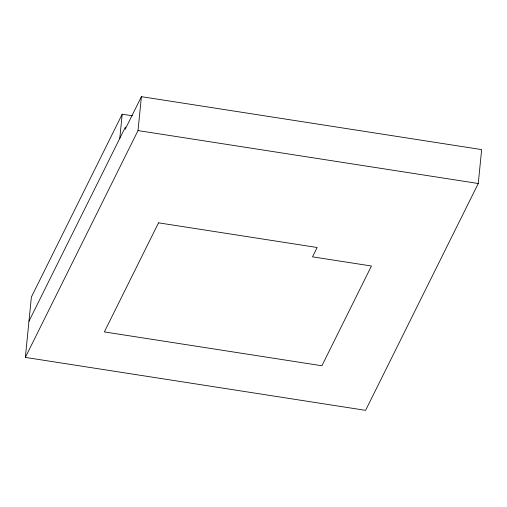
<?xml version="1.0" encoding="UTF-8"?>
<svg xmlns="http://www.w3.org/2000/svg" width="507" height="507" viewBox="0 0 507 507"><rect width="100%" height="100%" fill="white"/><g stroke="black" fill="none" stroke-linecap="round" stroke-linejoin="round"><path stroke-width="0.76" d="M28.962 321.235L125.387 127.105L125.159 129.361L141.402 96.66L481.65 149.597L478.266 183.509L365.598 410.34L25.35 357.403L31.377 297.051L122.2 114.202L132.352 115.78M119.785 138.386L122.2 114.202M25.35 357.403L138.018 130.578L141.402 96.66M138.018 130.578L478.266 183.509M158.533 222.827L104.347 331.914L321.894 365.762L371.441 266.01L312.521 256.84L317.16 247.505L158.533 222.827"/></g></svg>
